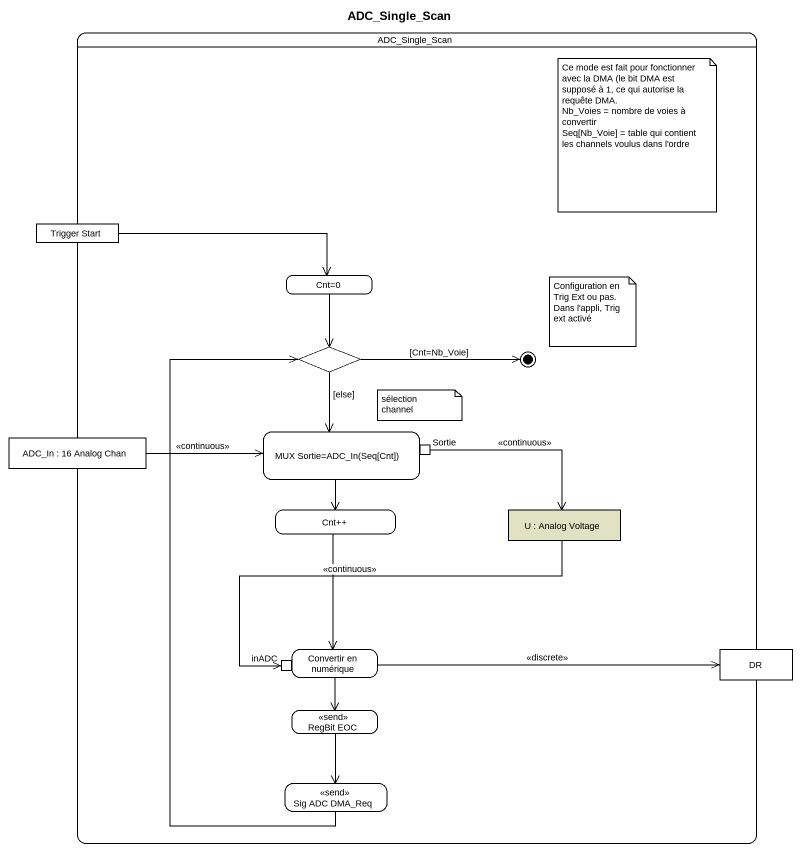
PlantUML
@startuml
title ADC_Single_Scan
hide empty description
state ADC_Single_Scan {
  state "Trigger Start" as Trigger_Start <<object>>
  state "Cnt=0" as Cnt_0
  state choice1 <<choice>>
  state "MUX Sortie=ADC_In(Seq[Cnt])" as MUX_Sortie_ADC_In_Seq_Cnt {
    state Sortie <<outputPin>>
  }
  state "ADC_In : 16 Analog Chan" as ADC_In <<object>>
  state "Cnt++" as Cnt
  state "U : Analog Voltage" as U <<object>> #E1E1C3
  state "Convertir en numérique" as Convertir_en_numérique {
    state inADC <<inputPin>>
  }
  state DR <<object>>
  state "RegBit EOC" as RegBit_EOC <<send>>
  state "Sig ADC DMA_Req" as Sig_ADC_DMA_Req <<send>>
  choice1 -right-> [*] : [Cnt=Nb_Voie]
}
Trigger_Start -right-> Cnt_0
Cnt_0 --> choice1
choice1 --> MUX_Sortie_ADC_In_Seq_Cnt : [else]
MUX_Sortie_ADC_In_Seq_Cnt --> Cnt
ADC_In -right-> MUX_Sortie_ADC_In_Seq_Cnt : <<continuous>>
Sortie -right-> U : <<continuous>>
Cnt --> Convertir_en_numérique
U -left-> inADC : <<continuous>>
Convertir_en_numérique -right-> DR : <<discrete>>
Convertir_en_numérique --> RegBit_EOC
RegBit_EOC --> Sig_ADC_DMA_Req
Sig_ADC_DMA_Req -up-> choice1
note as N1
  Ce mode est fait pour fonctionner avec la DMA (le bit DMA est supposé à 1, ce qui autorise la requête DMA.
  Nb_Voies = nombre de voies à convertir
  Seq[Nb_Voie] = table qui contient les channels voulus dans l'ordre
end note
note as N2
  Configuration en Trig Ext ou pas.
  Dans l'appli, Trig ext activé
end note
note as N3
  sélection channel
end note
@enduml
